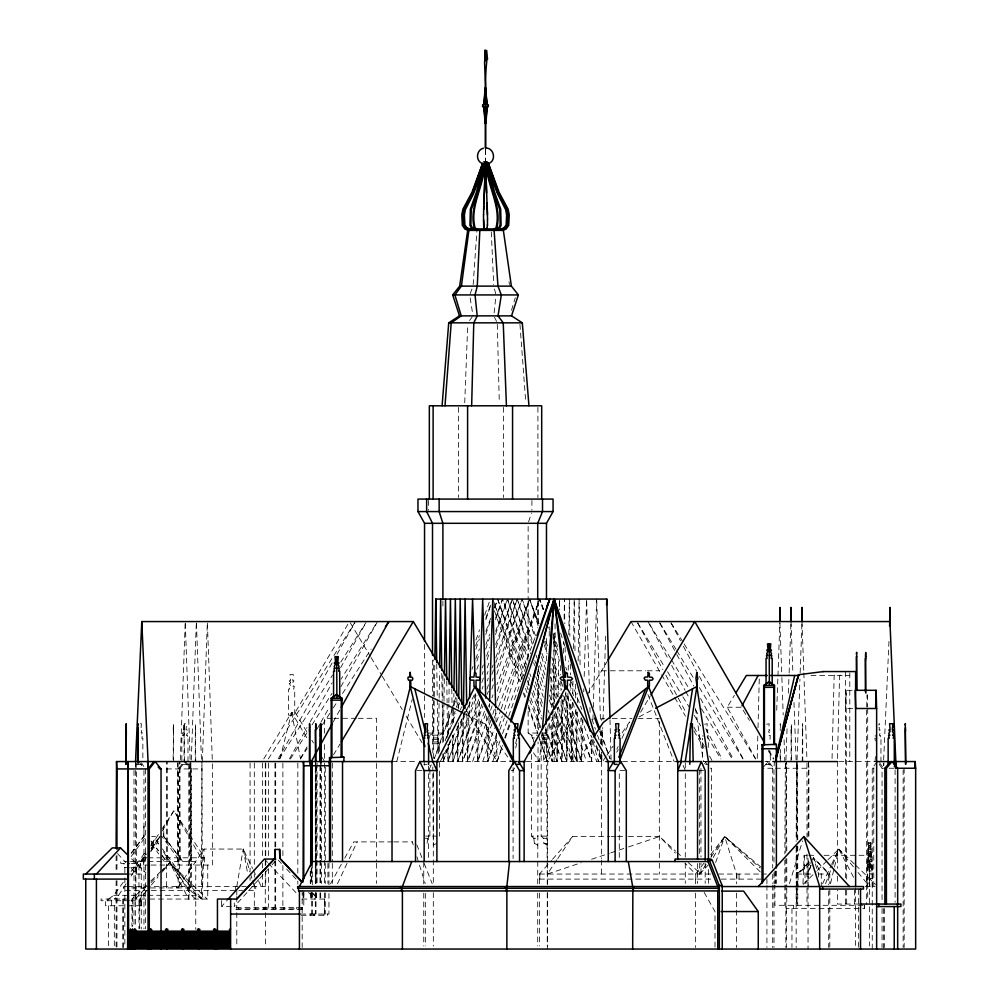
<?xml version="1.0" encoding="UTF-8"?>
<svg xmlns="http://www.w3.org/2000/svg" width="999" height="999" viewBox="0 0 999 999"><rect width="100%" height="100%" fill="white"/><g stroke="black" fill="none" stroke-linecap="round" stroke-linejoin="round"><path stroke-width="0.75" stroke-dasharray="5 3.75" d="M867.207 878.983L867.232 861.363L871.64 861.438L871.59 866.395L867.307 866.483L867.307 861.363M537.712 883.878L538.074 741.97M869.155 861.438L869.093 866.395L869.18 865.009L871.802 865.009L871.902 869.38L869.405 869.38L869.305 865.009M824.05 855.306L871.34 855.294L871.39 852.085M433.366 758.466L434.278 698.114M434.303 696.565L434.815 662.512M438.349 752.272L439.135 699.662M439.16 698.114L439.56 671.803M443.219 753.82L443.094 761.563L452.734 735.214M443.406 741.445L443.981 702.759M444.006 701.211L444.38 676.448M448.239 744.542L447.989 761.563L469.942 701.535M448.414 733.703L448.851 704.295M448.876 702.759L449.125 685.726M453.271 735.252L452.884 761.563L476.973 695.679M453.459 722.876L453.696 707.392M453.721 705.843L453.908 693.468M458.354 722.876L457.767 761.563L479.72 701.535M458.553 708.94L458.678 701.211M463.374 713.586L462.662 761.563L483.004 705.931M547.327 861.725L547.864 725.961M549.213 636.213L549.35 626.922M552.909 715.134L552.21 761.563L542.032 733.741M553.034 707.392L554.145 633.116L554.108 704.295M557.917 707.392L557.105 761.563L545.317 729.357M558.079 696.565L558.316 681.093M558.404 674.899L558.691 656.331M559.428 606.805L559.552 599.063L559.715 609.902M562.924 699.662L561.987 761.563L548.064 723.501M563.623 653.234L563.786 642.394M564.135 619.18L564.435 599.063L564.81 623.826M567.907 693.468L566.883 761.563L551.348 719.105M568.256 670.254L568.394 660.963M568.793 634.665L569.33 599.063L569.892 636.213M572.652 702.759L571.778 761.563L554.632 714.71M572.802 693.468L572.976 681.093M573.476 648.588L574.213 599.063L575.012 651.685M577.41 712.037L576.66 761.563L556.843 707.392M577.547 702.759L577.684 693.468M578.171 660.963L579.108 599.063L580.132 667.157M173.227 731.243L173.551 729.769L173.102 761.575M184.54 761.575L184.103 729.769L184.028 761.575M195.754 761.575L195.317 729.769L195.242 761.575M791.208 731.243L791.033 761.575M802.422 731.243L802.259 761.575M173.451 729.769L173.501 723.726L173.227 725.012M184.378 729.769L184.415 723.726L183.279 723.726L183.804 729.769L182.742 729.769L182.742 730.581L183.804 731.243L182.48 733.516L183.541 735.426L182.255 735.426L182.904 738.261L181.843 738.261L181.843 761.575M195.592 729.769L195.642 723.726L195.404 729.769M791.395 729.769L791.433 723.726L791.208 727.634M802.771 761.575L802.659 723.726L802.434 727.634M869.467 869.38L869.505 865.097L871.99 865.097L871.965 869.38M757.23 758.491L757.816 735.426M758.016 727.747L759.315 677.022M832.055 758.491L834.165 675.486L837.799 673.139M837.449 758.491L839.572 675.486L843.193 673.139M852.147 690.309L846.141 690.309L845.616 708.491L854.632 708.491M866.682 706.967L867.045 694.854M868.456 852.135L868.368 842.719L870.853 842.719L871.103 846.702L871.053 856.742L868.568 856.742L868.456 852.135L870.953 852.135M469.368 702.759L467.544 761.563L485.826 713.686M479.508 701.211L477.634 761.563L492.032 723.838M489.06 718.231L487.712 761.563L497.14 736.9M489.398 707.392L489.498 704.295M582.854 719.779L581.555 761.563L560.127 703.009M583.716 691.92L583.803 688.823M584.19 676.448L586.588 599.063L589.572 695.017M592.307 739.897L591.633 761.563L565.596 693.368M592.931 719.779L593.119 713.586M593.319 707.392L596.678 599.063M601.91 755.369L601.723 761.563L593.406 739.797M602.197 746.078L602.772 727.509M603.021 719.779L605.656 634.665M868.568 856.742L868.68 853.371L871.165 853.371L871.34 855.294M871.053 856.742L871.165 853.371M180.307 760.002L185.177 623.126M202.347 761.563L207.293 623.126M776.722 710.227L777.884 677.559M777.946 676.011L779.819 623.126M797.052 760.002L799.937 679.12M800.162 672.901L801.935 623.126M191.271 760.002L196.366 621.565M785.913 760.002L787.175 725.786M788.373 693.119L789.06 674.45M789.123 672.901L790.958 623.126M202.585 886.55L204.058 849.05L243.194 849.05L252.572 868.493M464.722 402.722L467.744 324.375M870.853 842.719L870.716 856.53L868.218 856.53L868.368 842.719M802.959 883.578L804.158 855.306L807.217 855.306M883.653 760.002L889.085 638.673M867.307 866.483L869.892 867.12L869.792 861.363L869.692 878.983L867.12 878.983L867.132 886.55L868.443 855.306L869.767 886.55L869.567 862.349M872.252 886.55L872.052 862.349L869.505 862.349M870.266 856.243L870.304 853.408L867.819 853.408L867.769 856.243L870.266 856.243L870.154 864.497L867.494 863.935L870.154 864.497M135.602 767.457L135.951 761.563M166.483 886.55L166.945 761.563L167.395 861.55M179.333 886.55L179.795 761.563L180.257 861.55L161.875 836.375L151.698 836.375M808.466 761.563L808.041 839.822M871.59 866.395L871.677 865.009M545.491 729.058L543.344 761.563L560.252 723.413L565.097 693.331M177.859 761.563L177.36 861.55M190.709 761.563L190.21 861.55M473.176 284.578L476.923 230.382M785.863 852.409L786.325 761.563L786.775 852.347M791.433 731.243L791.108 729.769L791.558 761.575M485.414 163.049L485.427 149.388M883.79 765.571L883.99 762.899M315.309 765.509L315.534 762.874M432.804 752.984L432.517 697.314M547.29 883.878L546.478 726.835M542.07 732.267L539.423 761.563L532.442 751.236M188.661 899.05L189.498 890.309L189.073 761.563L188.661 899.05L169.842 862.799L162.05 870.266M427.097 843.368L427.622 838.273L429.882 836.126L429.882 765.309M494.13 312.887L495.691 297.927M867.394 867.12L867.494 863.935M869.892 867.12L869.979 863.935M599.7 751.073L598.426 761.563L591.445 735.988M600.611 743.568L602.434 728.583M236.788 886.55L243.194 849.05L250.037 872.127M830.531 883.553L834.128 868.556M834.49 867.057L838.81 849.05L854.42 864.06M396.803 761.563L412.25 699.213M280.082 758.578L291.621 712.387L295.167 712.387L348.726 622.901M515.659 748.014L516.82 743.506M515.621 743.506L516.82 738.985M429.183 737.936L429.945 735.164L433.329 733.054L433.329 660.027M439.448 751.448L439.448 743.756L437.637 741.97L437.637 739.585L439.51 735.164L442.894 733.054L442.894 701.972M511.488 310.289L515.297 297.727M789.435 883.615L802.522 840.971M490.859 720.204L477.634 761.563L475.474 691.92M492.744 714.285L494.642 708.378M497.002 700.998L529.12 600.549M496.69 733.491L487.712 761.563L486.226 713.586M499.05 726.111L502.36 715.771M504.245 709.852L539.672 599.063L543.556 609.228M528.608 521.84L531.431 513.036M810.988 865.196L808.129 874.05L808.129 886.55M465.984 709.565L497.102 761.563L502.36 745.316M504.757 737.924L509.552 723.151M810.951 865.196L808.041 874.05L808.878 857.604M445.154 740.883L456.068 708.378M456.555 706.905L458.054 702.472M475.899 649.288L479.37 638.948M485.826 619.755L490.784 604.982M450.037 740.883L443.094 761.563L442.982 753.82M460.452 709.852L461.451 706.905M476.823 661.113L479.308 653.721M485.751 634.515L490.709 619.755M494.68 607.929L497.652 599.063L524.438 672.265M464.847 711.338L447.989 761.563L447.727 744.542M485.676 649.288L489.647 637.474M495.604 619.755L502.547 599.063L526.648 664.947M475.699 693.606L452.884 761.563L452.485 735.252M482.142 674.4L483.129 671.453M487.1 659.627L489.585 652.247M495.529 634.515L507.43 599.063L528.321 656.156M478.596 699.512L457.767 761.563L457.23 725.961M482.067 689.173L483.066 686.226M487.025 674.4L488.024 671.453M495.954 647.814L512.325 599.063L530.531 648.838M482.005 703.945L462.662 761.563L462 718.231M486.963 689.173L488.449 684.74M491.92 674.4L493.406 669.979M495.891 662.587L517.22 599.063L533.279 642.981M484.415 711.338L467.544 761.563L466.758 708.94M491.845 689.173L493.344 684.74M496.815 674.4L522.102 599.063L535.489 635.664M715.646 862.512L724.712 836.55L761.151 867.282M455.919 697.152L434.34 758.628L453.134 707.392M475.936 640.059L479.532 629.807M484.677 615.172L489.81 600.536M472.589 761.563L488.511 716.183M490.559 710.326L492.107 705.931M497.24 691.296L529.083 600.536L496.903 684.665M482.679 761.563L494.48 727.896M496.54 722.04L500.649 710.326M501.161 708.865L539.672 599.063L543.269 609.315M492.757 761.563L499.95 741.071M502.522 733.741L508.166 717.644M508.678 716.183L519.468 685.439M521.515 679.582L527.16 663.473M464.498 713.686L485.189 724.05L497.102 761.563L502.747 745.454M505.319 738.136L510.452 723.501M453.671 705.931L456.343 698.613M475.624 645.916L479.383 635.664M485.801 618.094L490.621 604.919M446.778 738.136L455.881 713.249M458.029 707.392L459.627 703.009M471.953 669.33L473.014 666.408M475.699 659.09L479.445 648.838M485.876 631.268L490.696 618.094M494.443 607.854L497.115 600.536M476.835 669.33L478.446 664.947M485.939 644.442L489.697 634.203M495.579 618.094L502.547 599.063L525.861 668.493M482.267 667.869L483.341 664.947M486.55 656.156L489.76 647.377M495.654 631.268L507.43 599.063L528.271 661.113M481.793 682.504L483.404 678.121M487.15 667.869L489.298 662.012M495.729 644.442L512.325 599.063L530.681 653.721M487.225 681.043L488.299 678.121M492.045 667.869L493.119 664.947M495.791 657.629L517.22 599.063L533.091 646.341M487.287 694.218L488.361 691.296M492.107 681.043L493.181 678.121M496.928 667.869L522.102 599.063L535.002 637.474M470.192 293.681L472.115 288.649M488.598 706.43L489.71 703.521M491.92 697.727L493.031 694.817M494.255 718.031L498.126 707.879M498.688 706.43L539.672 599.063L542.981 609.402M499.9 729.645L504.333 718.031M504.895 716.583L535.914 635.339M825.586 883.665L832.192 866.358M832.754 864.922L838.81 849.05L854.22 867.806M429.195 769.305L431.568 764.135M484.84 163.049L485.514 161.588L486.788 163.049M616.833 749.262L618.106 746.528M621.915 738.323L629.557 721.927L621.715 733.428M822.589 883.778L831.018 865.721M831.668 864.335L838.81 849.05L854.245 878.521M337.475 883.765L348.626 860.039M349.275 858.641L357.155 841.895M440.259 761.563L475.974 691.57M713.199 857.554L724.712 836.55L760.077 867.969M333.104 722.14L339.872 709.914M330.482 883.853L341.745 863.548M344.742 858.141L353.758 841.895L392.582 841.895M278.147 758.84L333.229 660.988M337.063 654.183L354.657 622.926M289.448 758.84L307.005 727.584M310.052 722.14L332.192 682.729M340.597 667.782L366.558 621.565M300.287 758.84L307.168 746.615M317.108 728.945L320.167 723.501M320.929 722.14L329.345 707.192M340.821 686.8L377.535 621.565L341.034 679.133M150.837 851.073L158.504 837.624M162.338 830.906L173.838 810.726L204.658 857.804L204.658 865.059M484.665 163.049L485.514 161.588L486.725 163.049M263.773 758.903L291.621 712.387L307.53 738.973M333.516 754.894L339.897 744.23M539.622 739.597L547.327 761.563L576.835 712.175M587.212 694.817L607.13 661.488M616.683 752.222L618.281 749.562M640.584 712.225L650.149 696.228M810.376 862.799L808.878 865.309L797.002 874.05L812.574 874.05M811.126 861.55L813.373 857.804L829.807 874.05L829.807 883.778M755.656 758.84L727.247 707.23L734.402 695.329M514.66 768.006L513.086 770.591L508.816 770.591M268.319 758.94L355.419 621.565M279.283 758.94L332.48 675.212M340.784 662.125L365.721 622.877M290.409 758.94L307.005 732.779M311.988 724.924L331.905 693.531M126.099 883.765L118.656 895.304L114.323 899.05M131.069 876.061L145.941 852.984M150.911 845.291L155.045 838.873L158.716 843.893M300.437 758.94L307.168 748.476M322.315 724.924L329.895 713.149M333.254 707.916L337.462 701.373M342.52 693.531L371.128 649.038M143.319 865.059L143.319 857.804L145.866 853.883M150.949 846.041L158.579 834.265M161.975 829.033L173.838 810.726L200.986 857.804L200.986 865.059M592.032 739.472L577.459 761.563L567.544 692.582M699.662 863.161L699.662 874.05L706.568 863.71M710.888 857.242L724.712 836.55L760.289 871.915M556.893 859.827L547.327 874.05L581.268 862.711M557.767 858.541L572.564 836.55L609.827 836.55M178.734 886.55L204.058 849.05M606.043 756.443L602.559 761.563L599 749.637M606.905 755.169L613.011 746.216M131.144 856.518L145.879 836.375M143.469 861.55L146.229 857.779M150.837 851.485L158.192 841.408M108.566 899.05L113.699 895.304L124.725 880.256M131.156 871.478L145.854 851.41M151.361 843.893L155.045 838.873L158.354 844.005M872.252 949.05L872.252 768.243L877.159 761.563L882.055 768.243L882.055 902.284M873.775 886.55L873.775 768.243L875.411 766.008M469.53 320.517L472.127 317.033M131.194 853.158L143.906 836.375L143.906 826.373L146.453 826.373M131.406 853.158L143.906 836.375M141.059 861.55L146.503 854.357M151.049 848.363L160.115 836.375M141.271 861.55L145.804 855.556M151.249 848.363L160.327 836.375M704.62 724.238L707.242 723.726L706.718 729.769L707.779 729.769L707.779 730.581L706.718 731.243L708.041 733.516L706.98 735.426L708.254 735.426L707.604 738.261L708.678 738.261L708.079 749.475M766.558 724.238L769.168 723.726L768.643 729.769L769.705 729.769L769.705 730.581L768.643 731.243L768.905 732.554L769.967 732.554L768.905 735.426L770.192 735.426L770.004 740.908M703.97 863.173L695.479 874.05L684.902 863.024M710.564 854.694L724.712 836.55L736.538 874.05L736.538 883.778M702.522 757.367L702.522 738.261M875.399 756.618L874.799 764.372M704.507 763.785L706.293 761.563M484.315 163.049L485.514 161.588L486.376 163.049M179.333 768.93L185.477 761.563L191.608 768.93L191.608 886.55M146.503 890.871L139.698 899.05L139.698 928.945M151.361 885.027L158.179 876.835M162.063 872.164L169.842 862.799L207.168 899.05M763.411 767.12L768.219 761.563L773.988 768.243L773.988 864.884M484.24 163.049L485.514 161.588L486.201 163.049M539.51 883.778L539.51 874.05L551.523 860.414M552.534 859.277L572.564 836.55M231.431 906.63L221.428 906.63L227.285 900.136M258.654 879.62L234.29 906.63L234.29 899.05M259.69 878.483L267.944 869.342M272.065 864.772L276.186 860.201M809.29 862.137L798.051 874.05L798.051 886.55M699.662 874.05L708.191 865.059M135.327 899.05L145.792 888.074M151.011 882.579L158.341 874.887M162.525 870.491L169.842 862.799L202.347 899.05L201.935 761.563L201.511 899.05L196.378 895.304L162.387 848.9M797.002 874.05L809.003 862.137M803.184 884.415L816.133 871.553M817.219 870.479L826.935 860.838M828.009 859.764L838.81 849.05M547.29 845.079L543.931 843.368L543.419 838.273L541.158 836.126L541.158 743.756L542.969 741.97L546.928 741.97M146.441 885.189L131.955 899.05L131.955 926.323M150.899 880.931L160.926 871.328M878.858 724.238L879.52 723.726L878.858 725.012M639.148 716.882L654.208 708.965M436.675 843.368L433.316 845.079L432.804 766.845M591.608 859.252L609.315 853.333M610.789 852.834L627.035 847.414M628.508 846.915L659.502 836.55L675.624 851.136M483.266 161.588L487.774 161.588M601.573 670.791L645.666 670.791M647.177 670.791L659.34 670.791M810.938 675.486L849.787 675.486M727.247 707.23L741.258 707.23L749.487 720.479M332.242 718.306L324.6 718.306L324.6 733.753M333.766 718.306L356.68 718.306M358.216 718.306L376.548 718.306L376.548 761.925M604.607 718.493L601.573 718.493L601.573 721.603M612.212 718.493L631.98 718.493M638.061 718.493L659.34 718.493M187.987 761.575L187.987 738.261L186.925 738.261L187.575 735.426L186.289 735.426L187.362 733.516L186.026 731.243L187.1 730.581L187.1 729.769L186.026 729.769L186.551 723.726L184.228 723.726L184.415 727.634M791.433 727.634L791.208 729.769M802.659 727.634L802.422 729.769M878.858 727.634L879.52 727.634L878.995 729.769L880.057 729.769L879.257 732.554L880.319 732.554L879.257 735.426L880.531 735.426L879.882 738.261L880.956 738.261L880.956 761.575M802.697 729.769L802.659 731.243M428.933 733.054L442.894 733.054M528.146 711.3L528.146 733.054L538.523 733.054M542.095 733.054L546.478 733.054M432.804 735.164L439.51 735.164M528.146 733.054L531.53 735.164L538.236 735.164M546.765 735.164L541.096 735.164L542.969 739.585L542.969 741.97M432.867 737.936L438.748 737.936M531.53 735.164L532.28 737.936L538.174 737.936M541.845 737.936L546.828 737.936M875.873 738.261L874.799 738.261L875.399 740.908M432.954 739.585L437.637 739.585M542.969 739.585L546.928 739.585M432.954 741.97L437.637 741.97M432.804 743.756L439.448 743.756M541.158 743.756L546.778 743.756M392.02 761.563L416.858 761.563M439.435 761.563L512.162 761.563M526.373 761.563L606.768 761.563M622.514 761.563L676.248 761.563M703.259 761.563L708.441 761.563M764.897 761.563L774.437 761.563L773.988 768.243L762.599 768.243M838.873 761.563L875.561 761.563M136.713 764.372L142.857 764.372M181.843 764.372L187.987 764.372M423.938 764.372L427.035 764.372M705.594 764.372L708.678 764.372M765.996 764.372L770.604 764.372L770.004 750.911M710.326 768.243L711.625 768.243L711.625 856.942M775.474 768.243L808.878 768.243L808.878 839.11M872.252 768.243L873.775 768.243M882.055 768.243L883.578 768.243M889.11 768.243L894.117 768.243M166.483 768.93L202.347 768.93M416.97 770.591L422.789 770.591M624.912 770.591L619.293 770.591L619.293 858.466M699.063 770.591L703.646 770.591M425.674 836.126L429.882 836.126M432.804 836.126L436.788 836.126M531.58 754.532L531.58 836.126L538.236 836.126M541.158 836.126L546.778 836.126M163.836 836.375L163.636 826.373L163.636 836.375L182.904 861.55M611.376 836.55L616.033 836.55M617.582 836.55L626.897 836.55M628.458 836.55L659.502 836.55L675.374 853.096M425.249 838.273L427.622 838.273M531.58 836.126L533.841 838.273L538.036 838.273M543.419 838.273L546.965 838.273M393.806 841.895L412.612 841.895M533.841 838.273L534.365 843.368L537.999 843.368M543.931 843.368L547.002 843.368M868.268 843.431L870.766 843.431M868.481 845.216L870.978 845.216M868.293 845.566L870.791 845.566M868.256 846.59L871.103 846.702M868.256 847.589L870.753 847.589M868.218 848.226L870.716 848.226M868.218 849.35L871.028 849.312M868.293 851.585L870.778 851.585M868.081 854.257L871.128 854.644M808.74 855.306L816.395 855.306M868.456 855.768L870.953 855.768M868.156 854.744L868.156 855.993L870.716 856.53M143.319 857.804L146.441 857.804M148.002 857.804L204.658 857.804M868.943 852.085L868.98 859.315L871.528 859.315L871.528 861.438M870.266 860.626L867.656 861.001L870.154 861.001M129.083 861.55L120.717 861.55L120.717 863.361L129.895 863.361M130.532 861.55L195.754 861.55L195.754 929.357M131.418 863.361L140.522 863.361L140.522 867.619M867.394 864.734L869.892 864.734M149.775 865.059L135.901 865.059L135.901 899.05M151.111 865.059L212.35 865.059L212.35 761.563M869.567 865.471L872.102 865.471M872.102 866.67L869.467 866.67L871.965 866.67M869.567 867.407L872.052 867.407M129.321 867.619L123.988 867.619L123.988 863.361M130.819 867.619L141.271 867.619L141.271 928.945M869.305 868.131L871.902 868.131M869.567 870.903L872.052 870.903M869.63 873.938L872.127 873.938M127.61 874.05L145.529 874.05M539.51 874.05L710.988 874.05M718.593 874.05L766.383 874.05M818.356 874.05L829.807 874.05M869.729 878.471L872.214 878.471M539.51 879.108L712.499 879.108M721.328 879.108L760.851 879.108M867.12 883.104L869.617 883.104L869.617 946.003M126.786 886.55L123.701 886.55L123.701 890.346L149.725 890.346M127.934 886.55L238.012 886.55M241.721 886.55L246.241 886.55M251.885 886.55L265.746 886.55L265.746 871.128M865.171 886.55L875.087 886.55M131.643 887.924L149.75 887.924M150.362 887.924L190.06 887.924L190.06 886.55M151.274 890.346L242.632 890.346M248.451 890.346L255.756 890.346L255.756 886.55M113.699 895.304L146.341 895.304M147.902 895.304L196.378 895.304M301.96 899.05L325.299 899.05M129.483 900.723L101.036 900.723L101.036 899.05L207.742 899.05L207.742 865.059M130.956 900.723L141.271 900.723M859.14 904.058L837.362 904.058L837.362 890.109M862.974 905.306L774.899 905.306L774.899 885.052M141.271 905.743L105.469 905.743L105.469 900.723M302.173 909.639L235.264 909.639L235.264 907.429L303.796 907.429L303.796 890.271M300.849 914.048L328.946 914.048L328.946 892.419M301.111 915.296L327.397 915.296L327.397 914.048M534.365 843.368L537.712 845.079M202.347 899.05L189.498 890.309L169.842 862.799M195.754 899.05L191.421 895.304L162.487 850.411M676.773 852.184L681.38 856.343M688.299 862.599L700.961 874.05L700.961 863.161M855.531 865.122L875.599 884.415M131.556 858.803L145.916 872.964M818.618 877.035L818.618 874.05L813.373 857.804L828.695 874.05L828.695 884.764M312.887 893.381L318.231 899.05M312.575 893.381L317.907 899.05M278.271 860.164L281.406 863.498M286.626 869.055L297.065 880.169M308.566 892.382L314.835 899.05M264.36 859.053L267.495 862.387M268.531 863.498L296.74 893.493M117.52 853.583L125.899 862.686M131.144 868.368L136.376 874.05L136.376 770.479M766.92 761.563L772.689 768.243L772.689 867.994M858.066 872.489L869.617 886.55M704.994 761.563L706.768 763.785M140.372 723.726L141.421 723.726L140.896 729.769L141.958 729.769L141.159 732.554L142.22 732.554L141.159 735.426L142.445 735.426L141.796 738.261L142.857 738.261L142.857 761.575M163.636 836.375L182.692 861.55M151.261 841.17L158.529 850.761M162.15 855.556L166.696 861.55M151.049 841.17L158.317 850.761M161.95 855.556L166.483 861.55M879.495 762.674L882.766 767.12M151.398 843.93L158.766 853.995M162.45 859.04L164.298 861.55M485.189 724.05L510.814 761.563M532.28 737.936L533.404 739.585L533.404 741.97M141.334 762.786L143.831 766.47M138.973 761.563L142.295 766.47M768.393 750.961L773.326 758.915M671.078 622.889L683.378 642.694M684.19 644.018L755.519 758.915M659.802 622.889L675.961 649.3M676.773 650.624L694.542 679.682M699.387 687.599L743.019 758.915M670.679 658.541L648.014 621.565L668.731 660.002M671.478 659.864L688.473 687.599M701.423 708.728L732.18 758.915M637.687 622.889L664.347 666.47M667.569 671.753L682.105 695.529M682.916 696.84L689.385 707.417M694.23 715.334L700.686 725.898M707.142 736.463L720.878 758.915M350.324 622.901L370.279 656.231M371.079 657.567L381.456 674.899M382.242 676.236L402.197 709.565M406.193 716.233L422.152 742.894M295.167 712.387L307.105 732.317M311.875 740.296L313.461 742.956M322.215 757.567L324.6 761.563M768.768 750.037L773.925 759.003M630.993 621.565L660.876 673.463M661.65 674.8L685.476 716.183M693.943 730.856L703.933 748.214M704.145 892.394L714.997 911.55L714.997 947.551M659.74 622.939L676.048 653.134M676.798 654.507L693.855 686.076M700.524 698.426L733.154 758.815M637.624 622.939L662.837 669.605M665.809 675.099L686.575 713.523M693.993 727.247L704.37 746.465M709.565 756.068L712.537 761.563M671.69 665.484L685.014 690.197M685.751 691.558L689.46 698.426M695.379 709.402L699.075 716.271M705.731 728.621L722.015 758.815M670.991 622.939L680.469 640.784M683.378 646.266L696.503 670.978M699.425 676.46L743.169 758.815M494.505 317.27L496.578 321.453M813.373 857.804L821.29 874.05L821.29 886.55M253.247 869.892L255.931 875.449M258.616 880.993L261.288 886.55M683.141 765.434L685.289 770.591M416.833 844.779L421.94 857.741M424.225 863.511L432.18 883.678M647.926 694.53L674.163 761.563M552.971 633.89L557.954 646.94M565.709 667.257L566.82 670.154M571.253 681.768L581.78 709.327M538.099 625.661L529.595 599.063L539.01 623.726M545.654 641.146L548.426 648.401M551.748 657.105L558.953 675.961M561.163 681.768L563.386 687.562M599.6 731.093L610.014 758.653L600.836 732.279M541.92 653.234L545.666 663.473M550.486 676.66L557.991 697.152M540.247 662.012L545.604 676.66M550.424 689.834L554.707 701.535M534.815 660.551L535.889 663.473M538.036 669.33L544.455 686.9M549.275 700.074L551.96 707.392M535.814 676.66L543.319 697.152M548.139 710.326L549.213 713.249M529.857 673.726L530.931 676.66M534.14 685.439L542.182 707.392M527.647 681.043L529.258 685.439M531.93 692.757L541.57 719.105M493.306 600.536L522.227 679.582M525.437 688.361L527.047 692.757M529.72 700.074L539.897 727.896M591.87 719.105L595.466 729.357M597.514 735.214L600.087 742.532M553.034 637.125L558.166 651.773M569.467 683.978L573.563 695.679M581.268 717.644L596.678 761.563M529.595 599.063L538.324 623.95M544.48 641.52L547.052 648.838M552.185 663.473L561.426 689.834M563.486 695.679L586.588 761.563M494.43 610.776L519.592 682.504M523.189 692.757L525.749 700.074M528.321 707.392L537.562 733.741M560.252 723.413L573.551 761.563L565.397 693.468M541.446 656.68L545.916 669.979M550.874 684.74L556.331 700.998M558.316 706.905L576.66 761.563L575.874 708.94M536.063 655.207L537.05 658.154M539.535 665.546L544.492 680.319M549.45 695.092L571.778 761.563L570.841 699.662M533.653 662.587L534.64 665.546M537.125 672.926L543.081 690.659M551.997 717.245L566.883 761.563L565.834 691.92M535.214 681.793L543.144 705.431M549.1 723.151L561.987 761.563L561.063 699.662M528.833 677.359L529.82 680.319M533.291 690.659L541.733 715.771M545.691 727.584L557.105 761.563L556.331 710.489M497.652 599.063L523.451 675.886M526.923 686.226L527.909 689.173M530.881 698.039L540.809 727.584M542.794 733.491L552.21 761.563L551.585 719.779M494.755 604.982L520.541 681.793M524.512 693.606L525.499 696.565M528.471 705.431L537.899 733.491M538.399 734.964L547.327 761.563M560.626 633.041L565.821 649.288M596.528 745.316L601.723 761.563L601.435 752.272M548.651 627.135L549.6 630.094M553.371 641.907L559.515 661.113M572.739 702.472L591.633 761.563L590.821 735.252M544.23 644.867L547.065 653.721M551.798 668.493L559.827 693.606M561.713 699.512L581.555 761.563L580.894 718.231M412.3 841.895L413.224 844.879M416.908 856.78L425.212 883.578M250.462 873.576L252.173 879.345M252.61 880.781L254.32 886.55M494.517 289.061L495.991 294.93M291.621 712.387L300.437 758.578M243.194 849.05L247.864 874.55M470.179 297.927L472.989 315.871M695.504 708.516L703.396 761.563M509.028 281.606L509.428 284.628M868.68 853.371L868.855 855.294L868.893 852.085L871.44 852.085L871.478 859.315M315.647 761.563L315.884 764.347M785.863 768.243L785.364 761.563L784.852 853.908M519.955 324.375L525.799 402.722M485.514 161.588L485.626 163.049M190.809 763.036L191.209 861.55M177.959 763.036L178.359 861.55M808.541 762.899L808.878 768.243M136.039 763.036L136.289 767.457M491.283 231.93L493.693 284.578M804.158 855.306L805.344 883.578M801.997 621.565L803.77 671.34M803.833 672.901L806.942 760.002M791.008 621.565L792.894 672.901M793.98 702.447L796.103 760.002M779.932 623.126L781.817 676.011M781.867 677.559L783.204 714.897M784.078 739.784L784.852 761.563M207.405 623.126L212.287 760.002M196.416 623.126L201.461 760.002M185.29 623.126L190.16 760.002M596.728 600.611L600.524 722.876M600.761 730.606L601.198 744.542M589.959 707.392L590.147 713.586M867.307 694.854L867.656 706.967M846.141 690.309L846.677 880.768M609.989 719.779L611.063 760.014M497.302 324.375L499.3 402.722M495.691 708.94L496.028 721.328M496.353 733.703L497.102 761.563M870.404 853.408L870.416 854.257M867.906 853.408L867.931 854.257L870.566 854.257L870.653 855.993M184.141 727.634L184.191 729.769M173.227 727.634L173.277 729.769M173.451 731.243L173.626 761.575M575.499 684.178L575.749 701.211M570.304 664.06L570.466 674.899M570.566 681.093L570.704 690.371M565.159 647.04L565.372 660.963M560.551 665.609L560.689 674.899M560.776 681.093L560.926 690.371M555.032 623.826L556.193 701.211M550.811 668.706L551.398 707.392M456.818 698.114L456.955 707.392M451.785 688.823L452.023 704.295M452.11 710.489L452.347 725.961M446.778 681.093L447.102 702.759M447.127 704.295L447.589 735.252M441.77 673.351L442.195 701.211M442.22 702.759L442.869 746.078M436.738 664.06L437.25 698.114M437.275 699.662L438.086 753.82M904.157 768.243L904.157 947.489M903.133 769.792L903.133 947.489M895.092 769.792L895.092 902.284M884.602 908.528L884.602 947.489M883.578 762.899L883.578 765.571M883.578 908.528L883.578 949.05M882.055 908.528L882.055 947.489M875.224 735.426L875.224 736.388M869.617 878.983L869.617 883.104M869.03 859.315L869.03 861.438M867.694 708.491L867.694 900.948M866.645 710.039L866.645 904.058M864.522 905.306L864.522 908.566L786.113 908.566L786.113 905.306M864.31 905.306L864.31 908.566M858.453 889.597L858.453 947.527M855.619 888.011L855.619 947.502M854.557 890.084L854.557 904.058M849.787 672.876L849.787 761.563M846.677 890.084L846.677 904.058M845.616 671.565L845.616 879.22M845.616 890.084L845.616 904.058M837.362 761.563L837.362 868.431M837.362 876.173L837.362 883.915M829.807 889.597L829.807 947.527M828.695 890.896L828.695 947.514M808.041 858.491L808.041 949.05M806.992 763.099L806.992 837.174M806.992 854.145L806.992 883.466M806.992 887.999L806.992 905.306M797.739 839.884L797.239 761.563L796.74 839.884M797.739 846.116L797.739 883.491M797.739 885.052L797.739 905.306M797.002 839.822L796.578 761.563L796.166 841.445M797.002 846.041L797.002 905.306M796.74 846.116L796.74 886.613M796.74 888.173L796.74 905.306M796.166 847.676L796.166 883.491M796.166 885.052L796.166 947.539M793.481 905.306L793.481 908.566M791.957 908.566L791.957 947.489M786.775 858.578L786.775 886.613M786.775 888.173L786.775 905.306M786.325 908.566L786.325 947.489M785.863 858.578L785.863 947.489M784.852 860.139L784.852 883.491M784.852 885.052L784.852 905.306M780.644 761.575L780.594 749.475M780.456 727.634L780.244 723.726L780.194 730.581M780.169 753.758L780.119 761.575M776.385 871.066L776.385 883.453M775.399 871.128L775.399 883.466M774.899 871.041L774.899 883.491M773.988 872.676L773.988 883.578M773.988 885.139L773.988 947.489M772.689 874.225L772.689 883.578M772.689 885.139L772.689 947.489M766.92 879.108L766.92 883.778M766.92 885.326L766.92 947.502M739.035 874.05L739.035 879.108M736.837 874.05L736.837 879.108M736.538 893.094L736.538 908.64M736.538 910.189L736.538 947.502M708.441 869.58L708.441 883.466M705.182 863.298L705.182 883.391M702.946 735.426L702.946 736.388M700.961 768.243L700.961 856.942M699.662 769.792L699.662 856.942M697.552 863.636L697.552 883.478M695.779 874.05L695.779 879.108M695.479 879.108L695.479 883.778M695.479 893.094L695.479 947.502M685.289 763.061L685.289 769.08M685.289 773.688L685.289 857.117M685.289 863.298L685.289 883.391M659.34 721.565L659.34 861.725M659.34 863.261L659.34 874.05M601.573 730.931L601.573 744.942M601.573 752.709L601.573 858.503M601.573 860.052L601.573 874.05M554.108 713.586L554.108 761.563M547.327 863.261L547.327 884.764M547.327 892.419L547.327 949.05M547.29 893.181L547.29 945.941M546.478 638.274L546.478 663.136M539.81 874.05L539.81 879.108M539.51 893.094L539.51 945.941M538.523 600.986L538.523 624.3M538.523 666.246L538.523 729.944M537.912 407.355L537.912 497.514M537.712 600.986L537.712 627.397M537.712 670.903L537.712 733.054M537.712 893.181L537.712 945.941M531.905 500.462L531.905 510.189M528.146 526.411L528.146 599.437M528.146 600.986L528.146 660.027M528.146 680.232L528.146 689.547M513.086 767.582L513.086 858.466M503.446 407.355L503.446 497.514M485.601 149.388L485.601 161.588M458.479 407.355L458.479 497.514M442.894 600.986L442.894 608.753M442.894 675.561L442.894 700.424M439.448 762.225L439.448 836.126M433.316 772.364L433.316 883.878M433.316 892.656L433.316 946.003M432.517 660.027L432.517 695.766M428.521 500.462L428.521 510.189M428.596 766.071L428.596 770.591M428.596 773.676L428.596 858.466M425.324 893.368L425.324 945.953M424.55 644.492L424.55 694.205M424.55 695.766L424.55 717.507M424.263 762.225L424.263 765.309M423.751 862.149L423.751 883.878M423.751 893.181L423.751 945.941M376.548 763.486L376.548 861.625M376.548 863.186L376.548 883.441M332.317 763.099L332.317 861.862M332.317 863.411L332.317 883.466M328.946 863.074L328.946 884.702M327.909 863.411L327.909 883.466M325.299 767.282L325.299 861.85M325.299 863.398L325.299 883.553M325.299 892.856L325.299 914.048M324.6 744.567L324.6 758.466M324.6 763.099L324.6 858.778M324.625 860.239L324.625 883.528M324.625 892.844L324.625 914.048M324.45 899.05L324.45 914.048M324.001 914.048L324.001 915.296M321.403 767.731L321.403 861.862M321.403 863.411L321.403 883.466M320.679 765.734L320.679 858.753M320.679 860.301L320.679 883.553M320.679 892.856L320.679 899.05M320.005 765.734L320.005 858.753M320.005 860.301L320.005 883.553M320.005 892.856L320.005 899.05M317.058 763.036L317.058 858.69M317.058 860.239L317.058 883.453M316.208 765.734L316.208 858.753M316.208 860.301L316.208 883.553M316.208 892.856L316.208 899.05M315.996 767.282L315.996 861.85M315.996 863.398L315.996 883.553M315.996 892.856L315.996 914.048M315.534 765.734L315.534 858.753M315.534 860.301L315.534 883.553M315.534 892.856L315.534 899.05M315.309 768.618L315.309 861.787M315.309 863.336L315.309 883.528M315.309 892.844L315.309 914.048M314.685 914.048L314.685 915.296M313.886 914.048L313.836 915.296M312.312 863.099L312.312 884.714M312.312 892.432L312.312 914.048M311.738 867.706L311.738 884.702M311.738 892.419L311.738 914.048M311.363 868.044L311.363 883.553M311.363 892.856L311.363 899.05M311.276 868.156L311.276 883.603M311.276 892.869L311.276 899.05M310.689 871.153L310.689 883.553M310.689 892.856L310.689 899.05M310.789 914.048L310.789 915.296M310.252 871.128L310.252 883.466M310.19 914.048L310.19 915.296M303.758 892.856L303.758 899.05M303.084 892.856L303.084 899.05M302.173 890.271L302.173 947.539M301.96 907.429L301.96 909.639M301.661 907.429L301.661 908.803L238.199 908.803L238.199 907.429M297.827 763.111L297.827 874.837M297.827 881.043L297.827 884.152M296.403 907.429L296.403 908.803M283.978 907.429L283.978 908.803M282.879 763.111L282.879 857.766M282.879 865.534L282.879 907.429M275.687 763.111L275.687 848.463M275.687 860.876L275.637 908.803M274.962 763.111L274.962 848.463M274.962 860.876L274.962 907.429M273.189 907.429L273.189 908.803M268.469 763.111L268.469 859.327M268.469 868.631L268.469 907.429M265.746 763.099L265.746 860.314M265.746 861.862L265.746 864.947M265.484 912.674L265.484 947.539M265.284 763.111L265.284 859.327M265.284 860.876L265.284 865.534M265.284 871.74L265.272 909.639M264.997 907.429L264.997 908.803M264.76 907.429L264.76 908.803M263.961 907.429L263.961 909.639M262.462 763.099L262.462 857.229M262.462 863.411L262.462 868.031M262.462 874.212L262.462 886.55M255.694 907.429L255.694 908.803M254.32 763.099L254.32 866.495M254.32 874.212L254.32 877.297M254.32 883.466L254.32 907.429M250.075 763.099L250.075 871.128M250.075 877.297L250.075 880.381M238.424 907.429L238.424 908.803M236.788 890.346L236.788 895.004M236.788 896.553L236.788 909.639M236.788 912.674L236.788 947.539M235.652 886.55L235.652 890.346M221.428 900.561L221.428 906.63M190.409 886.55L190.409 768.93L184.278 761.563L178.147 768.93L178.147 886.55M189.585 886.55L189.585 887.924M178.371 886.55L178.371 887.924M177.622 886.55L177.622 887.924M176.423 886.55L176.423 887.924M173.451 725.012L173.451 727.634M166.346 886.55L166.346 887.924M145.492 768.93L145.492 928.833M143.956 770.479L143.956 928.833M141.021 900.723L141.021 905.743M140.697 899.05L140.697 900.723M140.197 899.05L140.197 900.723M139.885 900.723L139.885 905.743M138.973 865.059L138.973 928.833M137.525 861.55L137.525 863.361M135.527 761.563L135.527 767.457M135.527 770.479L135.527 927.309M133.991 770.479L133.991 927.309M132.368 899.05L132.368 926.323M124.85 867.619L124.85 876.36M124.85 877.821L124.85 947.502M123.264 899.05L123.264 947.539M122.852 899.05L122.852 947.539M116.958 855.506L116.958 870.966M116.958 880.656L116.958 947.502M116.109 855.881L116.109 871.415M116.109 880.731L116.109 947.502M114.323 905.743L114.323 947.502M111.651 900.723L111.651 905.743M108.566 905.743L108.566 947.502M107.855 899.05L107.855 900.723M290.547 682.067L290.284 683.378L289.211 683.378L290.284 685.127L290.284 686.251L288.998 686.251L289.648 689.098L288.586 689.098L288.586 715.197L294.73 715.197L294.73 689.098L293.669 689.098L294.318 686.251L293.032 686.251L294.106 684.352L292.769 682.067L293.843 681.405L293.843 680.606L292.769 680.606L293.294 674.55L290.022 674.55L290.547 680.606L289.473 680.606L289.473 681.405L290.547 682.067M265.746 908.803L265.746 907.429L265.697 908.803"/><path stroke-width="1.5" d="M487.512 225.374L487.437 219.805M434.852 659.427L435.764 599.063L606.768 599.063L609.952 718.231M439.635 667.157L440.659 599.063L441.72 670.254M444.405 674.899L445.542 599.063L446.753 679.545M449.15 684.178L450.437 599.063L451.76 687.275M453.946 690.371L455.319 599.063L456.768 695.017M458.728 698.114L460.214 599.063L461.8 704.295M463.474 707.392L465.097 599.063L466.683 704.295M126.324 727.634L126.186 723.726L125.974 764.372L126.336 731.243M137.912 725.012L137.562 761.575M309.727 727.634L309.59 723.726L309.39 761.575M315.934 761.575L315.497 729.769L315.422 761.575M320.879 764.372L320.766 723.726L320.042 761.575M483.603 214.897L483.703 205.794M856.917 690.321L856.518 656.393L856.393 690.321M865.509 659.989L865.334 691.72M905.281 731.243L905.631 764.372L905.294 725.012M126.336 729.769L126.099 727.634M138.087 764.372L137.687 727.634M309.74 729.769L309.503 727.634M315.771 729.769L315.821 723.726L315.597 727.634M320.367 761.575L320.392 725.012M865.696 658.528L865.733 652.472L865.509 656.393M471.653 405.794L473.776 322.839L477.21 315.871L475.037 294.93L477.272 286.126L479.82 230.382M875.624 706.967L876.111 690.309L855.082 690.309L855.619 708.491L876.635 708.491L876.635 949.05M469.518 698.114L472.589 599.063L474.9 673.351M479.795 691.92L482.679 599.063L485.751 698.114M489.585 701.211L492.757 599.063L495.654 707.392M606.568 605.257L606.768 599.063M483.691 209.64L485.377 163.124L483.978 203.896M135.527 761.563L141.783 621.565L413.311 621.565L465.184 708.229M889.634 626.236L889.897 607.404L889.747 621.565M153.921 761.563L148.052 768.93L147.54 761.563L116.533 761.563L116.109 848.126M487.387 224.837L486.963 230.382M545.804 724.425L554.108 599.063L599.812 729.357M865.733 659.989L865.409 658.528L865.858 693.119M445.005 405.794L451.198 322.839L461.251 315.871L454.895 294.93L461.401 286.126L468.881 230.382M914.647 768.243L915.159 761.563L893.293 761.563M485.601 147.864L485.601 126.511L487.262 106.768L488.311 106.768L488.311 104.77L487.262 104.77C484.865 88.973 485.339 73.277 487.15 57.667L487.475 59.291L486.688 50.4L485.826 60.902L485.152 49.95L484.59 63.137L485.427 85.027L483.778 104.77L482.629 104.77L482.629 106.768L483.778 106.768L485.427 126.511L485.427 147.864M442.082 405.794L448.726 322.839L459.503 315.871L511.538 315.871L522.315 322.839L528.946 405.794M542.345 729.183L554.108 599.063L595.004 736.213M506.868 886.55L509.54 861.55M336.738 656.655L336.863 697.302M459.503 315.871L452.684 294.93L459.665 286.126L467.682 230.382L503.359 230.382L511.376 286.126L518.356 294.93L511.538 315.871M320.467 736.763L320.442 730.581M685.289 761.563L696.865 686.563L655.581 708.254M680.856 761.563L692.569 688.823M565.821 688.823L566.183 686.563L608.254 761.563L608.254 861.55M484.016 163.124C483.928 185.327 467.994 206.905 474.587 229.121L476.56 230.382M484.84 163.049C484.815 184.94 469.355 206.006 475.062 227.884L476.673 228.921M463.998 210.951L463.211 214.897L463.723 224.837L465.859 227.884L468.906 228.921L502.135 228.921L505.169 227.884L507.317 224.837L507.817 214.897L506.768 209.64L497.752 192.795L486.788 163.049M776.011 757.03L794.692 675.486M392.02 861.55L392.02 761.563L410.314 686.563L463.111 712.999M482.917 165.959L476.436 192.195L470.342 209.178L469.967 225.374L471.728 229.121M484.665 163.049L477.31 192.795L471.253 209.64L470.891 224.837L472.327 227.884L474.363 228.921M486.95 228.921L487.212 227.884M519.143 734.477L554.108 599.063L590.209 731.468M518.831 731.468L554.108 599.063L565.347 677.247M823.376 671.565L798.513 674.725L776.186 757.067L798.513 675.486M775.811 760.064L798.513 674.725M510.501 720.204L549.762 599.063L546.99 606.318M130.807 929.395L130.544 931.143L128.746 931.143M132.53 929.357L132.78 931.143L134.59 931.143M230.619 929.045L229.495 929.357L229.758 931.143L215.522 931.143L215.834 929.395L214.335 929.045L213.511 929.357L213.774 931.143L199.538 931.143L199.85 929.395L198.351 929.045L197.515 929.357L197.777 931.143L183.554 931.143L183.866 929.395L182.355 929.045L181.531 929.357L181.793 931.143L167.57 931.143L167.869 929.395L166.371 929.045L165.547 929.357L165.809 931.143L151.573 931.143C153.172 928.708 148.376 928.396 149.813 931.143L135.589 931.143C136.913 929.819 133.953 927.696 134.578 930.519M484.315 163.049L473.938 192.795L465.397 209.64L464.398 214.897L464.885 224.837L466.908 227.884L469.78 228.921M536.925 635.664L549.762 599.063M510.964 722.04L554.108 599.063L564.847 688.823M473.813 191.371L483.204 165.884M496.453 229.121C503.034 207.417 487.5 186.326 487.312 164.648M402.397 886.55L411.75 861.55M619.855 760.114L648.526 686.563L677.759 761.563L677.759 859.053M618.806 757.279L645.691 688.823M681.53 761.563L677.759 770.591L697.552 770.591L701.36 761.563L676.248 761.563M464.26 209.64L473.289 192.795M438.761 761.563L419.842 761.563L415.522 770.591L415.522 861.55M531.568 749.937L513.236 722.826L474.987 686.563L436.9 761.563L436.9 861.55M299.425 886.55L312.312 861.55L312.025 761.563L311.738 864.61M741.97 705.906L758.129 675.486M311.276 761.563L332.355 723.501M341.383 707.192L388.798 621.565L385.439 626.798M566.183 686.563L524.125 761.563L524.125 861.55M529.557 753.483L531.068 750.786M532.579 748.089L534.852 744.043M548.451 719.804L549.962 717.107M551.473 714.41L552.984 711.725M554.495 709.028L559.028 700.948M560.539 698.251L562.05 695.554M546.478 599.437L546.478 523.314L553.071 511.575L553.071 499.075L417.969 499.075L417.969 511.575L424.55 523.314L424.55 641.383M341.496 741.558L413.311 621.565M607.929 660.152L630.993 621.565L889.947 621.565L896.103 768.243L915.658 768.243L915.658 949.05L85.764 949.05L85.764 879.095M650.948 694.892L694.767 621.565L763.398 740.721M736.001 692.682L746.34 675.486L767.269 675.486M613.773 761.563L608.254 770.591L615.122 770.591L620.716 761.563L626.311 770.591L626.311 861.55M593.743 736.875L603.171 722.589L648.526 686.563M149.288 949.05L149.288 768.93L155.17 761.563L161.039 768.93L161.039 949.05M884.864 904.058L884.864 768.243L890.484 761.563L892.045 761.563L897.664 768.243L897.664 904.058M886.413 904.058L886.413 768.243L892.045 761.563M228.259 899.05L264.36 859.053L275.799 859.053M758.266 886.55L803.883 836.55L849.5 886.55M96.416 874.05L120.517 847.901L128.247 855.531M236.538 899.05L274.95 858.191L274.95 849.437L279.807 849.437L279.807 858.191L302.222 882.03M275.262 849.437L275.262 858.191L236.85 899.05L217.445 899.05L217.445 949.05M85.764 874.05L112.288 847.901L120.517 847.901M489.56 163.124C496.628 159.44 493.494 147.627 485.514 147.964M719.193 885.489L717.757 886.55L707.991 861.55L707.991 859.053L709.415 860.489L719.193 885.489L722.252 885.489L722.252 949.05M341.096 757.267L341.271 698.251L336.601 694.492L331.93 698.251L331.93 757.592L331.193 757.592L331.193 698.251L336.601 694.492L342.008 698.251L342.008 757.205M776.385 867.969L776.385 744.392L773.763 744.392L773.763 685.439L769.093 681.693L764.422 685.439L764.422 744.779L763.686 744.779L763.686 685.439L769.093 681.693L774.5 685.439L774.5 744.392M494.355 228.921L495.979 227.884C501.673 206.006 486.226 184.94 486.201 163.049M496.665 228.921L498.713 227.884L500.149 224.837L499.787 209.64L493.731 192.795L486.376 163.049M496.828 230.382L499.3 229.121L501.073 225.374L500.699 209.178L494.592 192.195L487.387 163.049M483.416 148.239C476.66 149.788 475.349 159.89 481.468 163.124M501.248 228.921L504.133 227.884L506.156 224.837L506.63 214.897L505.644 209.64L497.102 192.795L486.725 163.049M501.473 230.382L504.97 229.121L507.455 225.374L507.979 214.748L507.192 210.564M502.36 230.382L506.056 229.121L508.691 225.374L509.24 214.748L508.129 209.178L499.05 192.195L488.311 163.049M329.52 861.55L329.52 757.642L343.893 757.205L343.893 761.563M762.012 883.466L762.012 744.829L776.385 744.392M459.665 286.126L511.376 286.126M452.684 294.93L518.356 294.93M448.726 322.839L522.315 322.839M417.969 511.575L553.071 511.575M424.55 523.314L546.478 523.314M865.733 656.393L865.509 658.528M822.939 671.565L855.619 671.565L855.619 886.55M770.266 675.486L799.35 675.486M763.686 685.439L774.5 685.439M763.686 687.337L774.5 687.337M331.193 698.251L342.008 698.251M331.193 700.137L342.008 700.137M315.821 727.634L315.584 729.769M905.506 727.634L905.281 729.769M126.049 729.769L126.099 731.243M309.465 729.769L309.503 731.243M320.117 729.769L320.804 729.769M905.556 729.769L905.506 731.243M137.775 738.261L136.713 738.261L137.3 740.908M320.567 738.261L320.567 761.575M762.012 744.829L762.999 744.829L762.999 881.905M762.012 748.75L776.385 748.75M341.271 757.205L343.893 757.205M329.52 757.642L330.507 757.642L330.507 861.55M141.783 621.565L148.052 761.563L392.02 761.563M517.132 761.563L513.086 761.563L474.987 686.563M525.024 761.563L518.606 761.563L524.125 770.591L519.567 770.591L514.185 761.563L508.816 770.591L508.816 861.55M606.443 761.563L620.716 761.563M696.865 686.563L708.441 761.563L762.012 761.563M772.889 761.563L837.487 761.563M876.822 761.563L888.96 761.563M516.358 764.372L519.393 764.372L519.393 738.261L518.344 738.261L518.981 735.426L517.719 735.426L518.768 733.516L517.457 731.243L518.506 730.581L518.506 729.769L517.457 729.769L517.981 723.726L514.735 723.726L515.259 729.769L514.198 729.769L514.198 730.581L515.259 731.243L513.948 733.516L514.997 735.426L513.736 735.426L514.373 738.261L513.324 738.261L513.324 764.372M617.207 764.372L614.335 764.372L614.335 738.261L615.334 738.261L614.735 735.426L615.921 735.426L614.922 733.516L616.171 731.243L615.172 730.581L615.172 729.769L616.171 729.769L615.671 723.726L618.731 723.726L618.244 729.769L619.23 729.769L619.23 730.581L618.244 731.243L619.48 733.516L618.481 735.426L619.68 735.426L619.08 738.261L620.067 738.261L620.067 762.974M303.084 882.005L303.421 761.563L303.758 765.734L311.538 765.734M312.312 765.734L329.52 765.734L329.233 761.563M884.864 768.243L886.413 768.243M116.533 761.563L116.958 768.93L149.288 768.93M161.039 768.93L159.803 768.93L158.129 766.82M419.842 761.563L424.163 770.591L436.9 770.591L432.754 761.563L428.171 743.368M279.807 858.191L279.495 849.437M722.102 885.489L712.324 860.489L709.415 860.489L707.991 861.55L312.312 861.55M719.342 886.55L297.652 886.55L297.652 888.298L719.342 888.298M721.428 886.55L863.473 886.55L863.473 889.048L819.679 889.048M721.815 891.12L743.643 891.12L758.266 911.55L758.266 949.05M860.127 904.058L900.911 904.058L900.911 906.555L876.647 906.555M721.178 911.55L758.266 911.55M230.619 914.048L300.05 914.048M128.746 930.519L128.634 929.045M130.769 931.143L132.567 931.143M128.721 932.467L130.544 932.467L130.469 947.839L128.721 947.839L128.883 932.467M130.744 932.467L132.567 932.467M134.59 932.467L132.767 932.467L132.767 947.839L134.59 947.839L134.428 932.467M147.977 932.467L148.626 932.467L148.626 947.839L147.977 947.839M149.213 932.467L149.862 932.467L149.862 947.839L149.213 947.839M130.744 947.839L132.567 947.839L132.33 932.467M468.668 230.382L464.972 229.121L462.35 225.374L461.8 214.748L462.912 209.178L471.99 192.195L482.729 163.049L472.702 192.195L464.11 209.178L463.049 214.748L463.573 225.374L466.071 229.121L469.567 230.382M712.324 860.489L710.888 859.053L675.012 859.053L675.012 861.55M280.569 859.327L301.91 882.03M894.23 766.008L896.103 768.243L895.604 761.563M477.372 688.823L513.673 760.189M506.93 209.178L498.326 192.195L488.161 163.049M701.36 761.563L705.182 770.591L705.182 860.214M594.667 718.031L598.501 728.196M803.883 836.55L819.679 886.55L819.679 949.05M484.09 228.921L483.603 219.805M414.822 688.823L425.574 732.766M410.314 686.563L424.937 746.565M628.296 861.55L632.667 886.55M566.67 686.45L567.107 689.51M915.159 761.563L915.658 768.243M494.105 230.382L497.964 286.126L501.323 294.93L498.039 315.871L503.234 322.839L506.431 405.794M487.15 203.109L487.562 219.88M483.753 229.121L483.479 214.748M486.563 192.795L485.626 163.049L487.437 214.897M876.111 690.309L876.635 708.491M320.492 727.634L320.529 729.769M309.74 731.243L309.902 764.372M435.764 599.063L436.713 662.512M897.664 906.555L897.664 949.05M897.477 904.058L897.439 906.555M894.292 764.372L894.292 738.261L893.231 738.261L893.88 735.426L892.594 735.426L893.668 733.516L892.332 731.243L893.406 730.581L893.406 729.769L892.332 729.769L892.856 723.726L889.585 723.726L890.109 729.769L889.035 729.769L889.035 730.581L890.109 731.243L888.773 733.516L889.847 735.426L888.561 735.426L889.21 738.261L888.148 738.261L888.148 764.372M894.23 906.555L894.23 949.05M878.783 904.058L878.783 906.555M860.514 889.048L860.514 949.05M856.568 653.758L856.742 656.393M822.627 886.55L822.627 889.048M802.097 621.565L802.047 607.404L801.897 621.565M791.108 621.565L791.058 607.404L790.908 621.565M779.982 621.565L779.932 607.404L779.782 621.565M772.202 684.502L772.202 658.391L771.141 658.391L771.79 655.556L770.504 655.556L771.578 653.646L770.241 651.373L771.315 650.711L771.315 649.899L770.241 649.899L770.766 643.856L767.494 643.856L768.019 649.899L766.957 649.899L766.957 650.711L768.019 651.373L766.695 653.646L767.756 655.556L766.47 655.556L767.12 658.391L766.058 658.391L766.058 684.502M769.342 684.502L769.23 643.856L768.955 645.142M719.342 885.489L719.342 949.05M718.393 888.298L718.393 890.933L298.539 890.933L298.539 888.298M717.757 890.933L717.757 949.05M708.441 761.563L708.441 860.314M697.552 770.591L697.552 859.053M693.156 761.575L692.369 723.726L690.571 723.726L689.785 764.372M634.253 886.55L634.253 888.298M633.304 888.298L633.304 890.933M632.866 886.55L632.667 949.05M615.122 770.591L615.122 861.55M554.108 599.063L554.108 602.16M542.519 499.075L542.519 511.575L537.712 523.314L537.712 599.437M541.695 499.075L541.695 405.794L429.345 405.794L429.345 499.075M519.567 770.591L519.567 861.55M512.562 405.794L512.562 499.075M507.055 886.55L506.93 890.933M506.868 890.933L506.868 949.05M506.181 888.298L506.181 890.933M505.494 886.55L505.494 888.298M485.601 104.77L485.601 87.775L487.025 104.77L484.003 104.77L485.427 87.775L485.427 104.77M485.601 106.768L485.601 123.764L487.025 106.768L484.003 106.768L485.427 123.764L485.427 106.768M485.514 228.921L485.514 230.382M467.594 405.794L467.594 499.075M442.894 599.437L442.894 523.314L439.135 511.575L439.135 499.075M433.116 405.794L433.116 499.075M432.517 655.369L432.517 523.314L426.648 511.575L426.648 499.075M428.583 764.372L428.583 738.261L427.784 738.261L428.271 735.426L427.297 735.426L428.109 733.516L427.11 731.243L427.909 730.581L427.11 729.769L427.497 723.726L425.025 723.726L425.424 729.769L424.612 730.581L425.424 731.243L424.413 733.516L425.224 735.426L424.25 735.426L424.75 738.261L423.938 738.261L423.938 761.575M424.163 770.591L424.163 861.55M402.397 890.933L402.397 949.05M401.71 888.298L401.71 890.933M401.511 888.298L401.511 890.933M401.024 886.55L401.024 888.298M400.624 886.55L400.624 888.298M342.532 761.563L342.532 861.55M339.722 697.302L339.722 671.203L338.649 671.203L339.298 668.356L338.024 668.356L339.086 666.458L337.762 664.173L338.823 663.511L338.823 662.712L337.762 662.712L338.286 656.655L335.002 656.655L335.527 662.712L334.465 662.712L334.465 663.511L335.527 664.173L334.203 666.458L335.264 668.356L333.991 668.356L334.64 671.203L333.566 671.203L333.566 697.302M320.492 723.726L320.542 727.634M311.363 864.947L311.026 761.563L310.689 866.495M303.758 765.734L303.758 878.895M299.425 890.933L299.425 949.05M230.619 899.05L230.619 949.05M214.635 929.045L214.635 949.05M198.639 929.045L198.639 949.05M182.655 929.045L182.655 949.05M166.671 929.045L166.671 949.05M150.687 929.045L150.687 949.05M148.052 761.563L148.052 949.05M137.338 732.554L137.338 733.516M137.125 735.426L137.125 736.388M134.69 929.045L134.69 949.05M134.191 932.467L134.278 947.839M133.966 932.467L134.116 947.839M133.791 932.467L133.891 947.839M133.566 932.467L133.716 947.839M133.479 932.467L133.404 947.839M133.154 932.467L133.329 947.839M132.917 932.467L133.079 947.839M132.667 929.045L132.667 949.05M132.093 932.467L132.168 947.839M131.943 932.467L132.018 947.839M131.768 932.467L131.868 947.839M131.618 947.839L131.456 932.467L131.306 947.839M131.231 932.467L131.056 947.839M130.981 932.467L130.894 947.839M130.644 929.045L130.644 949.05M130.307 932.467L130.232 947.839M130.145 932.467L130.082 947.839L129.92 932.467M129.595 932.467L129.67 947.839M129.433 932.467L129.52 947.839M129.283 932.467L129.358 947.839M129.108 932.467L129.033 947.839M128.634 949.05L128.122 761.563L127.61 949.05M116.958 768.93L116.958 849.312M96.416 879.095L96.416 949.05M94.368 874.05L94.368 879.095M137.775 723.726L137.687 725.012L137.874 723.726M856.605 652.472L856.518 653.758L856.705 652.472M893.818 723.726L893.943 727.634L893.73 723.726M905.319 723.726L905.231 725.012L905.419 723.726M696.803 672.402L695.953 678.259L697.04 686.563L697.04 680.169L697.814 678.783L696.803 672.402M410.114 672.402L409.84 677.035L408.316 677.035L407.829 678.259L408.479 680.169L409.84 680.169L409.84 686.563L410.789 686.563L410.789 680.169L412.312 680.169L412.874 678.783L412.312 677.322L410.789 677.035L410.114 672.402M648.189 672.402L647.677 677.035L644.979 677.035L644.105 678.259L645.267 680.169L647.677 680.169L647.677 686.563L649.375 686.563L649.375 680.169L652.072 680.169L653.096 678.783L652.072 677.322L649.375 677.035L649.375 673.289L648.189 672.402M474.575 672.402L473.963 677.035L470.691 677.035L469.63 678.259L471.041 680.169L473.963 680.169L473.963 686.563L476.024 686.563L476.024 680.169L479.295 680.169L480.531 678.783L479.295 677.322L476.024 677.035L476.024 673.289L474.575 672.402M565.759 672.402L565.059 677.035L561.351 677.035L560.139 678.259L561.738 680.169L565.059 680.169L565.059 686.563L567.407 686.563L567.407 680.169L571.116 680.169L572.527 678.783L571.116 677.322L567.407 677.035L567.407 673.289L565.759 672.402M127.797 874.05L83.342 874.05L83.342 879.095L127.797 879.095L127.797 874.05M136.051 932.467L135.439 947.839L136.051 932.467M137.288 932.467L136.676 947.839L137.288 932.467M138.536 932.467L137.912 947.839L138.536 932.467M139.872 932.467L139.248 947.839L139.872 932.467M141.109 932.467L140.484 947.839L141.109 932.467M142.345 932.467L141.721 947.839L142.345 932.467M143.581 932.467L142.969 947.839L143.581 932.467M144.917 932.467L144.306 947.839L144.917 932.467M146.154 932.467L145.492 932.467L145.492 947.839L146.154 947.839L146.154 932.467M147.39 932.467L146.741 932.467L146.741 947.839L147.39 947.839L147.39 932.467M152.048 932.467L151.423 947.839L152.048 932.467M153.284 932.467L152.66 947.839L153.284 932.467M154.52 932.467L153.896 947.839L154.52 932.467M155.856 932.467L155.245 947.839L155.856 932.467M157.093 932.467L156.481 947.839L157.093 932.467M158.329 932.467L157.717 947.839L158.329 932.467M159.565 932.467L158.953 947.839L159.565 932.467M160.914 932.467L160.29 947.839L160.914 932.467M162.138 932.467L161.488 932.467L161.488 947.839L162.138 947.839L162.138 932.467M163.374 932.467L162.725 932.467L162.725 947.839L163.374 947.839L163.374 932.467M164.61 932.467L163.961 932.467L163.961 947.839L164.61 947.839L164.61 932.467M165.846 932.467L165.197 932.467L165.197 947.839L165.846 947.839L165.846 932.467M168.032 932.467L167.407 947.839L168.032 932.467M169.268 932.467L168.644 947.839L169.268 932.467M170.504 932.467L169.892 947.839L170.504 932.467M171.84 932.467L171.229 947.839L171.84 932.467M173.077 932.467L172.465 947.839L173.077 932.467M174.326 932.467L173.701 947.839L174.326 932.467M175.562 932.467L174.937 947.839L175.562 932.467M176.898 932.467L176.274 947.839L176.898 932.467M178.122 932.467L177.472 932.467L177.472 947.839L178.122 947.839L178.122 932.467M179.358 932.467L178.709 932.467L178.709 947.839L179.358 947.839L179.358 932.467M180.594 932.467L179.945 932.467L179.945 947.839L180.594 947.839L180.594 932.467M181.83 932.467L181.181 932.467L181.181 947.839L181.83 947.839L181.83 932.467M184.016 932.467L183.404 947.839L184.016 932.467M185.252 932.467L184.64 947.839L185.252 932.467M186.488 932.467L185.876 947.839L186.488 932.467M187.837 932.467L187.213 947.839L187.837 932.467M189.073 932.467L188.449 947.839L189.073 932.467M190.31 932.467L189.685 947.839L190.31 932.467M191.546 932.467L190.921 947.839L191.546 932.467M192.882 932.467L192.27 947.839L192.882 932.467M194.106 932.467L193.456 932.467L193.456 947.839L194.106 947.839L194.106 932.467M195.354 932.467L194.693 932.467L194.693 947.839L195.354 947.839L195.354 932.467M196.591 932.467L195.929 932.467L195.929 947.839L196.591 947.839L196.591 932.467M197.827 932.467L197.165 932.467L197.165 947.839L197.827 947.839L197.827 932.467M200 932.467L199.388 947.839L200 932.467M201.249 932.467L200.624 947.839L201.249 932.467M202.485 932.467L201.86 947.839L202.485 932.467M203.821 932.467L203.197 947.839L203.821 932.467M205.057 932.467L204.433 947.839L205.057 932.467M206.293 932.467L205.682 947.839L206.293 932.467M207.53 932.467L206.918 947.839L207.53 932.467M208.878 932.467L208.254 947.839L208.878 932.467M210.102 932.467L209.453 932.467L209.453 947.839L210.102 947.839L210.102 932.467M211.338 932.467L210.689 932.467L210.689 947.839L211.338 947.839L211.338 932.467M212.575 932.467L211.925 932.467L211.925 947.839L212.575 947.839L212.575 932.467M213.811 932.467L213.162 932.467L213.162 947.839L213.811 947.839L213.811 932.467M215.996 932.467L215.372 947.839L215.996 932.467M217.233 932.467L216.608 947.839L217.233 932.467M218.469 932.467L217.844 947.839L218.469 932.467M219.805 932.467L219.193 947.839L219.805 932.467M221.041 932.467L220.429 947.839L221.041 932.467M222.278 932.467L221.666 947.839L222.278 932.467M223.514 932.467L222.902 947.839L223.514 932.467M224.862 932.467L224.238 947.839L224.862 932.467M226.086 932.467L225.437 932.467L225.437 947.839L226.086 947.839L226.086 932.467M227.322 932.467L226.673 932.467L226.673 947.839L227.322 947.839L227.322 932.467M228.559 932.467L227.909 932.467L227.909 947.839L228.559 947.839L228.559 932.467M229.795 932.467L229.146 932.467L229.146 947.839L229.795 947.839L229.795 932.467"/></g></svg>
